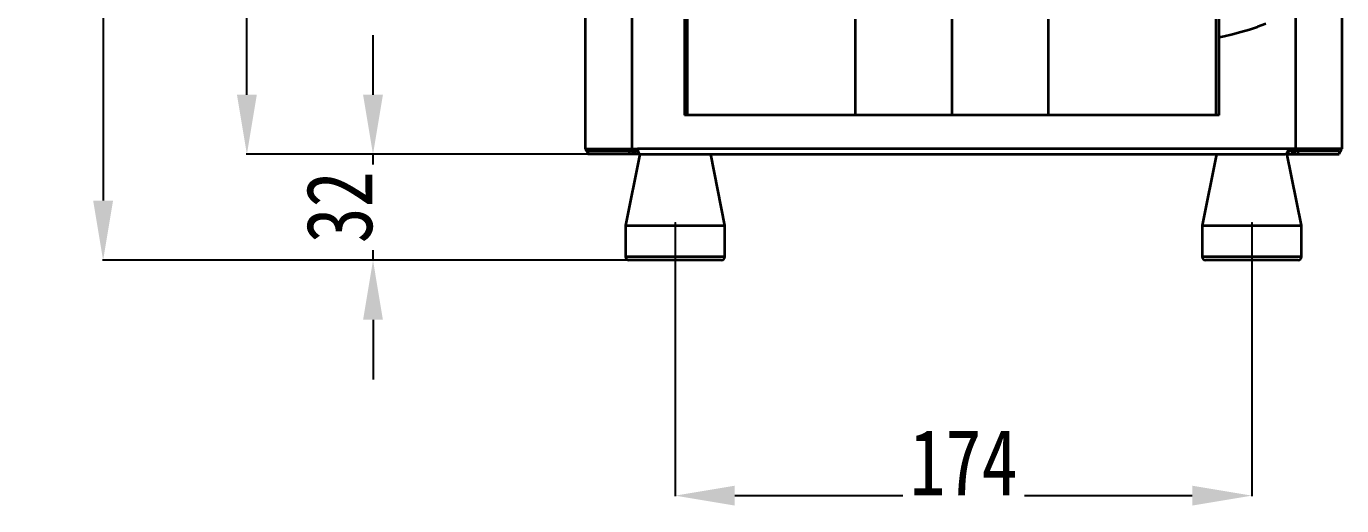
# Model space of a CAD drawing. Header units: millimetres. Extents: x 101 to 1819, y 134 to 1482.
# Drawn here: x 100.7 to 498.3, y 819 to 963.8 of the extents above; entities that cross this region are included whole.
import ezdxf

# ---------------------------------------------------------------- set-up
doc = ezdxf.new("R2010")
doc.units = ezdxf.units.MM
doc.linetypes.add('点画线', pattern=[18, 12, -2, 2, -2])
for name, color, linetype, lineweight in [('1', 7, 'Continuous', 18), ('中心线层', 1, '点画线', 18), ('尺寸线层', 3, 'Continuous', 18)]:
    doc.layers.add(name, color=color, linetype=linetype, lineweight=lineweight)
doc.styles.add('HZ', font='', dxfattribs={"width": 0.8})
doc.styles.get('HZ').set_extended_font_data('宋体')
doc.dimstyles.new('JP20', dxfattribs={"dimtxt": 20, "dimasz": 18, "dimexe": 0.18, "dimexo": 0.0625, "dimgap": 0.09, "dimtad": 1, "dimdec": 1, "dimzin": 12, "dimdsep": 46, "dimtxsty": 'HZ', "dimcen": 0.09, "dimdle": 36, "dimclrd": 136, "dimclre": 4, "dimclrt": 6, "dimadec": 0, "dimazin": 0, "dimtfac": 1, "dimtdec": 1, "dimtmove": 0, "dimatfit": 3, "dimfxl": 1, "dimtolj": 1, "dimarcsym": 0})

# ---------------------------------------------------------------- blocks, each defined once
blk = doc.blocks.new('*X10')
at = {"layer": 'Defpoints', "color": 0}
for p in [(391.99, 1350.1), (123.92, 893.1), (310.86, 893.1)]:
    blk.add_point(p, dxfattribs=at)
at = {"layer": '尺寸线层', "color": 4, "linetype": 'Continuous', "lineweight": -2}
for p, q in [((391.93, 1350.1), (123.74, 1350.1)), ((310.79, 893.1), (123.74, 893.1))]:
    blk.add_line(p, q, dxfattribs=at)
at = {"layer": '尺寸线层', "color": 136, "linetype": 'Continuous', "lineweight": -2}
blk.add_line((123.92, 1332.1), (123.92, 911.1), dxfattribs=at)
at = {"layer": '尺寸线层', "color": 136}
for points in [[(126.92, 1332.1), (120.92, 1332.1), (123.92, 1350.1)], [(120.92, 911.1), (126.92, 911.1), (123.92, 893.1)]]:
    blk.add_solid(points, dxfattribs=at)
at = {"layer": '尺寸线层', "color": 6, "insert": (113.83, 1121.6), "char_height": 20, "attachment_point": 5, "rotation": 90, "style": 'HZ', "bg_fill": 3, "box_fill_scale": 1.1, "bg_fill_color": 256, "bg_fill_true_color": 13158600, "bg_fill_transparency": 0}
blk.add_mtext('\\A1;457', dxfattribs=at)
blk = doc.blocks.new('*X11')
at = {"layer": 'Defpoints', "color": 0}
for p in [(205.5, 925.1), (270.45, 925.1), (282.86, 893.1)]:
    blk.add_point(p, dxfattribs=at)
at = {"layer": '尺寸线层', "color": 136, "linetype": 'Continuous', "lineweight": -2}
for p, q in [((205.5, 943.1), (205.5, 961.1)), ((205.5, 893.1), (205.5, 925.1)), ((205.5, 875.1), (205.5, 857.1))]:
    blk.add_line(p, q, dxfattribs=at)
at = {"layer": '尺寸线层', "color": 4, "linetype": 'Continuous', "lineweight": -2}
for p, q in [((270.39, 925.1), (205.32, 925.1)), ((282.79, 893.1), (205.32, 893.1))]:
    blk.add_line(p, q, dxfattribs=at)
at = {"layer": '尺寸线层', "color": 136}
for points in [[(202.5, 943.1), (208.5, 943.1), (205.5, 925.1)], [(208.5, 875.1), (202.5, 875.1), (205.5, 893.1)]]:
    blk.add_solid(points, dxfattribs=at)
at = {"layer": '尺寸线层', "color": 6, "insert": (195.41, 909.1), "char_height": 20, "attachment_point": 5, "rotation": 90, "style": 'HZ', "bg_fill": 3, "box_fill_scale": 1.1, "bg_fill_color": 256, "bg_fill_true_color": 13158600, "bg_fill_transparency": 0}
blk.add_mtext('\\A1;32', dxfattribs=at)
blk = doc.blocks.new('*X12')
at = {"layer": 'Defpoints', "color": 0}
for p in [(167.38, 1339.2), (299.72, 1339.2), (270.45, 925.1)]:
    blk.add_point(p, dxfattribs=at)
at = {"layer": '尺寸线层', "color": 4, "linetype": 'Continuous', "lineweight": -2}
for p, q in [((299.66, 1339.2), (167.2, 1339.2)), ((270.39, 925.1), (167.2, 925.1))]:
    blk.add_line(p, q, dxfattribs=at)
at = {"layer": '尺寸线层', "color": 136, "linetype": 'Continuous', "lineweight": -2}
blk.add_line((167.38, 943.1), (167.38, 1321.2), dxfattribs=at)
at = {"layer": '尺寸线层', "color": 136}
for points in [[(170.38, 1321.2), (164.38, 1321.2), (167.38, 1339.2)], [(164.38, 943.1), (170.38, 943.1), (167.38, 925.1)]]:
    blk.add_solid(points, dxfattribs=at)
at = {"layer": '尺寸线层', "color": 6, "insert": (157.29, 1132.15), "char_height": 20, "attachment_point": 5, "rotation": 90, "style": 'HZ', "bg_fill": 3, "box_fill_scale": 1.1, "bg_fill_color": 256, "bg_fill_true_color": 13158600, "bg_fill_transparency": 0}
blk.add_mtext('\\A1;414', dxfattribs=at)
blk = doc.blocks.new('*X15')
at = {"layer": 'Defpoints', "color": 0}
for p in [(296.86, 904.6), (471.12, 904.6), (471.12, 821.99)]:
    blk.add_point(p, dxfattribs=at)
at = {"layer": '尺寸线层', "color": 4, "linetype": 'Continuous', "lineweight": -2}
for p, q in [((296.86, 904.53), (296.86, 821.81)), ((471.12, 904.53), (471.12, 821.81))]:
    blk.add_line(p, q, dxfattribs=at)
at = {"layer": '尺寸线层', "color": 136, "linetype": 'Continuous', "lineweight": -2}
blk.add_line((314.86, 821.99), (453.12, 821.99), dxfattribs=at)
at = {"layer": '尺寸线层', "color": 136}
for points in [[(314.86, 824.99), (314.86, 818.99), (296.86, 821.99)], [(453.12, 818.99), (453.12, 824.99), (471.12, 821.99)]]:
    blk.add_solid(points, dxfattribs=at)
at = {"layer": '尺寸线层', "color": 6, "insert": (383.99, 832.08), "char_height": 20, "attachment_point": 5, "style": 'HZ', "bg_fill": 3, "box_fill_scale": 1.1, "bg_fill_color": 256, "bg_fill_true_color": 13158600, "bg_fill_transparency": 0}
blk.add_mtext('\\A1;174', dxfattribs=at)

msp = doc.modelspace()

# ---------------------------------------------------------------- linework, layer by layer
at = {"layer": '1', "color": 0, "linetype": 'Continuous', "lineweight": 35}
for p, q in [((269.69, 926.74), (269.69, 1298.09)), ((484.29, 1298.09), (484.29, 926.74)), ((498.29, 1298.09), (498.29, 926.74)), ((299.67, 965.91), (299.67, 936.91)), ((300.56, 936.91), (300.56, 965.91)), ((351.29, 936.91), (351.29, 965.91)), ((380.44, 965.91), (380.44, 936.91)), ((409.6, 965.91), (409.6, 936.91)), ((460.33, 936.91), (460.33, 965.91)), ((461.22, 936.91), (461.22, 965.91)), ((467.85, 962.11), (470.38, 962.85)), ((470.38, 962.85), (472.89, 963.65)), ((475.38, 964.5), (472.89, 963.65)), ((461.22, 960.48), (462.75, 960.81)), ((462.75, 960.81), (465.31, 961.43)), ((465.31, 961.43), (467.85, 962.11)), ((461.22, 936.91), (299.67, 936.91)), ((269.69, 926.74), (285.41, 926.74)), ((273.99, 926.1), (273.99, 926.74)), ((274.53, 926.74), (274.53, 926.1)), ((280.18, 926.1), (280.18, 926.74)), ((283.33, 926.1), (283.33, 926.74)), ((498.29, 926.74), (287.19, 926.74)), ((484.64, 926.1), (484.64, 926.74)), ((487.79, 926.74), (487.79, 926.1)), ((493.44, 926.1), (493.44, 926.74)), ((493.99, 926.1), (493.99, 926.74)), ((270.45, 926.1), (270.45, 925.1)), ((270.45, 926.1), (285.51, 926.1)), ((285.89, 925.1), (270.45, 925.1)), ((286.18, 925.19), (281.86, 903.6)), ((282.94, 926.1), (282.94, 925.1)), ((283.98, 926.1), (283.98, 925.1)), ((284.7, 926.1), (284.7, 925.1)), ((285.89, 925.1), (285.89, 925.41)), ((286.57, 925.1), (481.04, 925.1)), ((311.86, 903.6), (307.56, 925.1)), ((460.42, 925.1), (456.12, 903.6)), ((486.12, 903.6), (481.75, 925.45)), ((482.08, 926.06), (482.08, 925.1)), ((482.08, 925.1), (497.52, 925.1)), ((482.09, 926.1), (497.52, 926.1)), ((483.28, 926.1), (483.28, 925.1)), ((483.99, 926.1), (483.99, 925.1)), ((485.04, 926.1), (485.04, 925.1)), ((497.52, 926.1), (497.52, 925.1)), ((281.86, 903.6), (281.86, 894.1)), ((281.86, 903.6), (311.86, 903.6)), ((311.86, 894.1), (311.86, 903.6)), ((456.12, 903.6), (456.12, 894.1)), ((456.12, 903.6), (486.12, 903.6)), ((486.12, 894.1), (486.12, 903.6)), ((311.86, 894.1), (281.86, 894.1)), ((310.86, 893.1), (282.86, 893.1)), ((486.12, 894.1), (456.12, 894.1)), ((485.12, 893.1), (457.12, 893.1))]:
    msp.add_line(p, q, dxfattribs=at)
for centre, radius, start, end in [((271.69, 927.1), 2, 190.2853, 231.9075), ((271.69, 927.1), 1, 200.9222, 270), ((273.99, 928.6), 2.5, 227.9728, 270), ((493.99, 928.6), 2.5, 270, 312.0272), ((496.29, 927.1), 1, 270, 339.0778), ((496.29, 927.1), 2, 308.0925, 349.7147), ((282.86, 894.1), 1, 180, 270), ((310.86, 894.1), 1, 270, 0), ((457.12, 894.1), 1, 180, 270), ((485.12, 894.1), 1, 270, 0)]:
    msp.add_arc(centre, radius, start, end, dxfattribs=at)
for centre, start_param, end_param in [((286.57, 926.8), 1.604379, 3.141593), ((481.04, 926.8), 3.141593, 4.678806)]:
    msp.add_ellipse(centre, major_axis=(0, 1.7), ratio=0.679706, start_param=start_param, end_param=end_param, dxfattribs=at)
msp.add_open_spline([(287.19, 926.74), (286.6, 926.74), (286, 926.74), (285.41, 926.74)], degree=3, dxfattribs=at)
at = {"layer": '中心线层'}
msp.add_line((471.12, 904.6), (471.12, 893.1), dxfattribs=at)

# ---------------------------------------------------------------- next in the draw order: dimensions: what is measured, and where the dimension line sits
at = {"layer": '尺寸线层', "color": 0}
dim = msp.add_linear_dim(base=(123.92, 893.1), p1=(391.99, 1350.1), p2=(310.86, 893.1), angle=90, dimstyle='JP20', override={"dimscale": 1, "dimsah": 1, "dimtfill": 1, "dimtzin": 8}, dxfattribs=at)
dim.commit()
dim.dimension.update_dxf_attribs({"geometry": '*X10', "text_midpoint": (113.83, 1121.6)})

# ---------------------------------------------------------------- next in the draw order: linework, layer by layer
at = {"layer": '中心线层'}
msp.add_line((296.86, 904.6), (296.86, 893.1), dxfattribs=at)

# ---------------------------------------------------------------- next in the draw order: dimensions: what is measured, and where the dimension line sits
at = {"layer": '尺寸线层', "color": 0}
dim = msp.add_linear_dim(base=(205.5, 925.1), p1=(282.86, 893.1), p2=(270.45, 925.1), angle=90, dimstyle='JP20', override={"dimscale": 1, "dimsah": 1, "dimtfill": 1, "dimtzin": 8}, dxfattribs=at)
dim.commit()
dim.dimension.update_dxf_attribs({"geometry": '*X11', "text_midpoint": (195.41, 909.1)})

# ---------------------------------------------------------------- next in the draw order: dimensions: what is measured, and where the dimension line sits
dim = msp.add_linear_dim(base=(167.38, 1339.2), p1=(270.45, 925.1), p2=(299.72, 1339.2), angle=90, dimstyle='JP20', override={"dimscale": 1, "dimdec": 0, "dimsah": 1, "dimtfill": 1, "dimtzin": 8}, dxfattribs=at)
dim.commit()
dim.dimension.update_dxf_attribs({"geometry": '*X12', "text_midpoint": (157.29, 1132.15)})
dim = msp.add_linear_dim(base=(471.12, 821.99), p1=(296.86, 904.6), p2=(471.12, 904.6), dimstyle='JP20', override={"dimscale": 1, "dimdec": 0, "dimsah": 1, "dimtfill": 1, "dimtzin": 8}, dxfattribs=at)
dim.commit()
dim.dimension.update_dxf_attribs({"geometry": '*X15', "text_midpoint": (383.99, 832.08)})

# ---------------------------------------------------------------- next in the draw order: linework, layer by layer
at = {"layer": '1', "color": 0, "linetype": 'Continuous', "lineweight": 35}
msp.add_line((283.69, 1298.09), (283.69, 926.74), dxfattribs=at)

doc.saveas('drawing.dxf')
